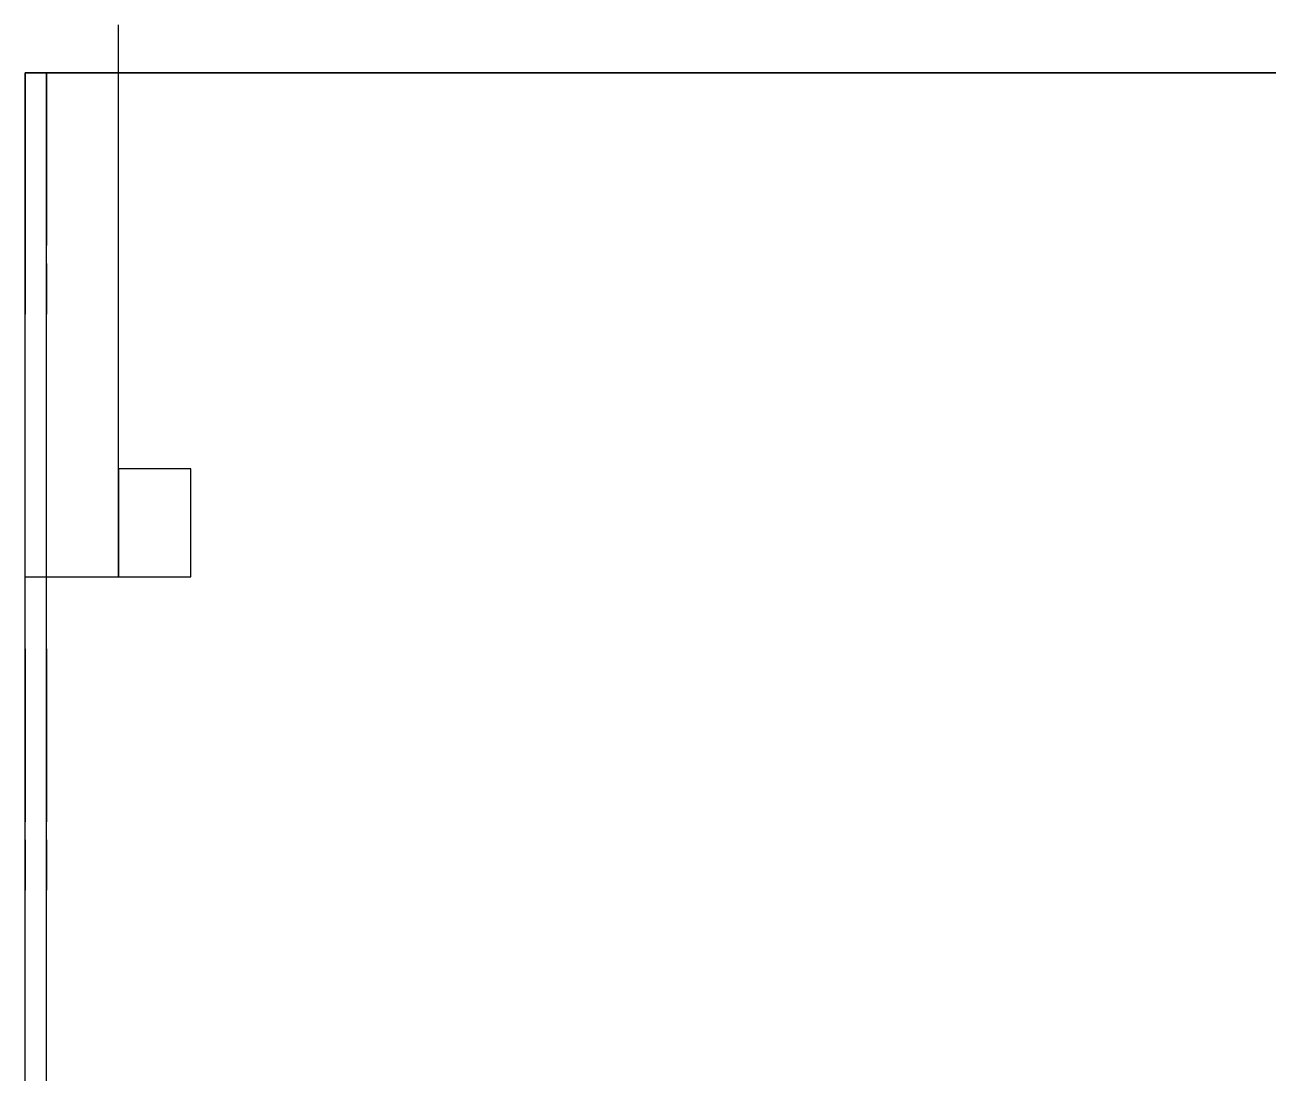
# Model space of a CAD drawing. Header units: millimetres. Extents: x 900 to 1074, y -49 to 98.
import ezdxf

# ---------------------------------------------------------------- set-up
doc = ezdxf.new("R2010")
doc.units = ezdxf.units.MM
doc.layers.get('0').update_dxf_attribs({"true_color": 0xc2ced6})

msp = doc.modelspace()

# ---------------------------------------------------------------- linework, layer by layer
for p, q in [((913.07, 20.87, 128.4), (913.07, 97.51, 128.4)), ((900.07, -49.13, 128.4), (900.07, 90.87, 128.4)), ((923.07, 35.87, 128.4), (913.07, 35.87, 128.4)), ((913.07, 35.87, 128.4), (913.07, 20.87, 128.4)), ((923.07, 20.87, 128.4), (923.07, 35.87, 128.4)), ((923.07, 20.87, 128.4), (923.07, 35.87, 128.4)), ((900.07, -49.13, 128.4), (900.07, 20.87, 128.4)), ((900.07, 20.87, 128.4), (914.07, 20.87, 128.4)), ((900.07, 20.87, 128.4), (913.07, 20.87, 128.4)), ((900.07, -49.13, 128.4), (900.07, 20.87, 128.4)), ((913.07, 20.87, 128.4), (923.07, 20.87, 128.4))]:
    msp.add_line(p, q)
at = {"extrusion": (0, -1, 6.12323e-17)}
for p, q in [((1073.77, 90.87, 128.4), (900.07, 90.87, 128.4)), ((925.07, 90.87, 11.6), (900.07, 90.87, 11.6)), ((900.07, 90.87, 11.6), (900.07, 90.87, 128.4)), ((1073.77, 90.87, 128.4), (900.07, 90.87, 128.4)), ((900.07, 90.87, 11.6), (900.07, 90.87, 128.4)), ((900.07, 90.87, 11.6), (1073.77, 90.87, 11.6)), ((900.07, 90.87, 128.4), (908.07, 90.87, 128.4)), ((900.07, 90.87, 128.4), (908.07, 90.87, 128.4)), ((900.07, 90.87, 128.4), (902.87, 90.87, 128.4)), ((900.07, 90.87, 11.6), (900.07, 90.87, 14.4)), ((925.07, 90.87, 11.6), (900.07, 90.87, 11.6)), ((900.07, 90.87, 11.6), (900.07, 90.87, 128.4)), ((900.07, 90.87, 11.6), (900.07, 90.87, 128.4)), ((900.07, 90.87, 11.6), (1073.77, 90.87, 11.6)), ((900.07, 90.87, 11.6), (900.07, 90.87, 14.4)), ((902.87, 90.87, 14.4), (902.87, 90.87, 125.6)), ((929.47, 90.87, 14.4), (902.87, 90.87, 14.4)), ((925.07, 90.87, 11.6), (930.67, 90.87, 11.6)), ((925.07, 90.87, 11.6), (930.67, 90.87, 11.6)), ((933.67, 90.87, 15.4), (928.97, 90.87, 15.4)), ((929.47, 90.87, 14.4), (928.97, 90.87, 15.4)), ((928.97, 90.87, 15.4), (931.58, 90.87, 15.4)), ((933.67, 90.87, 15.4), (938.37, 90.87, 15.4)), ((936.67, 90.87, 11.6), (936.47, 90.87, 11.6)), ((936.67, 90.87, 11.6), (936.47, 90.87, 11.6)), ((942.27, 90.87, 11.6), (936.67, 90.87, 11.6)), ((942.27, 90.87, 11.6), (936.67, 90.87, 11.6)), ((937.87, 90.87, 14.4), (938.37, 90.87, 15.4)), ((1042.17, 90.87, 14.4), (937.87, 90.87, 14.4)), ((1043.37, 90.87, 11.6), (1037.17, 90.87, 11.6)), ((1043.37, 90.87, 11.6), (1043.57, 90.87, 11.6)), ((1049.37, 90.87, 11.6), (1049.17, 90.87, 11.6)), ((1054.97, 90.87, 11.6), (1049.37, 90.87, 11.6)), ((1054.97, 90.87, 11.6), (1073.77, 90.87, 11.6)), ((1073.77, 90.87, 128.4), (1070.97, 90.87, 128.4)), ((1073.77, 90.87, 11.6), (1073.77, 90.87, 128.4)), ((1073.77, 90.87, 11.6), (1073.77, 90.87, 128.4)), ((1073.77, 90.87, 11.6), (1073.77, 90.87, 14.4))]:
    msp.add_line(p, q, dxfattribs=at)
at = {"extrusion": (1, -6.12323e-17, 3.06162e-16)}
for p, q in [((900.07, -49.13, 128.4), (900.07, 90.87, 128.4)), ((900.07, 90.87, 128.4), (900.07, 60.87, 128.4)), ((900.07, 90.87, 128.4), (900.07, 66.87, 146.4)), ((900.07, 54.87, 146.4), (900.07, 66.87, 146.4)), ((900.07, 30.87, 128.4), (900.07, 54.87, 146.4)), ((900.07, 10.87, 128.4), (900.07, -13.13, 146.4))]:
    msp.add_line(p, q, dxfattribs=at)
at = {"extrusion": (-1, -6.12323e-17, -1.83697e-16)}
for p, q in [((903.07, -49.13, 11.6), (903.07, 90.87, 11.6)), ((903.07, 90.87, 11.6), (903.07, 66.87, -6.4)), ((903.07, 54.87, -6.4), (903.07, 66.87, -6.4)), ((903.07, 30.87, 11.6), (903.07, 54.87, -6.4)), ((903.07, 10.87, 11.6), (903.07, -13.13, -6.4))]:
    msp.add_line(p, q, dxfattribs=at)
at = {"extrusion": (0, -1, 6.12323e-17)}
for centre in [(956.92, 21.6, -90.87), (956.92, 31.6, -90.87), (956.92, 41.6, -90.87), (956.92, 51.6, -90.87), (956.92, 61.6, -90.87), (956.92, 71.6, -90.87), (966.92, 21.6, -90.87), (966.92, 31.6, -90.87), (966.92, 41.6, -90.87), (966.92, 51.6, -90.87), (966.92, 61.6, -90.87), (966.92, 71.6, -90.87), (976.92, 21.6, -90.87), (976.92, 31.6, -90.87), (976.92, 41.6, -90.87), (976.92, 51.6, -90.87), (976.92, 61.6, -90.87), (976.92, 71.6, -90.87), (986.92, 21.6, -90.87), (986.92, 31.6, -90.87), (986.92, 41.6, -90.87), (986.92, 51.6, -90.87), (986.92, 61.6, -90.87), (986.92, 71.6, -90.87), (996.92, 21.6, -90.87), (996.92, 31.6, -90.87), (996.92, 41.6, -90.87), (996.92, 51.6, -90.87), (996.92, 61.6, -90.87), (996.92, 71.6, -90.87), (1006.92, 21.6, -90.87), (1006.92, 31.6, -90.87), (1006.92, 41.6, -90.87), (1006.92, 51.6, -90.87), (1006.92, 61.6, -90.87), (1006.92, 71.6, -90.87), (1016.92, 21.6, -90.87), (1016.92, 31.6, -90.87), (1016.92, 41.6, -90.87), (1016.92, 51.6, -90.87), (1016.92, 61.6, -90.87), (1016.92, 71.6, -90.87)]:
    msp.add_circle(centre, 2, dxfattribs=at)
at = {"extrusion": (1, -6.12323e-17, 3.06162e-16)}
for centre in [(60.87, 138.64, 900.07), (-19.13, 138.4, 900.07)]:
    msp.add_circle(centre, 3.5, dxfattribs=at)
at = {"extrusion": (-1, -6.12323e-17, -1.83697e-16)}
for centre in [(-60.87, 1.36, -903.07), (19.13, 1.6, -903.07)]:
    msp.add_circle(centre, 3.5, dxfattribs=at)

doc.saveas('drawing.dxf')
